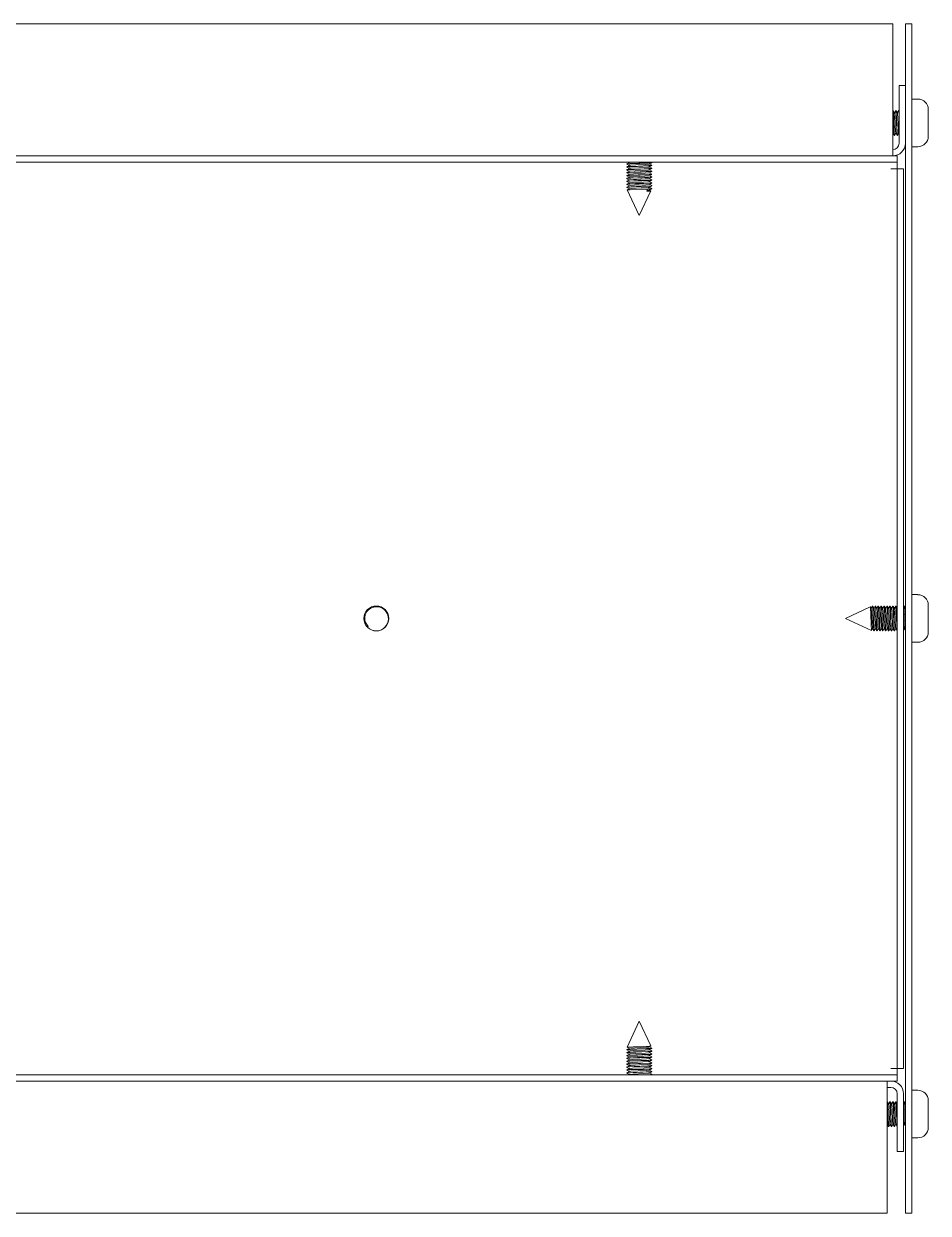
# Model space of a CAD drawing. Header units: millimetres. Extents: x 27602 to 523849, y 322139 to 568360.
# Drawn here: x 114410 to 122694, y 495424 to 506314 of the extents above; entities that cross this region are included whole.
import ezdxf

# ---------------------------------------------------------------- set-up
doc = ezdxf.new("R2010")
doc.units = ezdxf.units.MM

msp = doc.modelspace()

# ---------------------------------------------------------------- linework, layer by layer
at = {"color": 7, "lineweight": 13, "ltscale": 0.03937}
for p, q in [((94696, 506314), (122369, 506314)), ((122485, 495424), (122485, 506314)), ((122543, 495424), (122543, 506314)), ((122369, 506198), (122369, 505220)), ((94696, 505104), (122369, 505104)), ((94696, 505104), (122410, 505104)), ((94696, 505046), (122410, 505046)), ((122410, 504987), (122410, 496750)), ((122468, 504987), (122468, 496750)), ((122410, 496692), (94696, 496692)), ((122410, 496634), (94696, 496634)), ((122317, 495540), (122317, 496518)), ((94696, 495424), (122317, 495424))]:
    msp.add_line(p, q, dxfattribs=at)
at = {"color": 7, "lineweight": 13, "ltscale": 0.0024}
for p, q in [((122369, 506314), (122369, 506198)), ((122369, 505104), (122369, 505220)), ((122317, 496634), (122317, 496518)), ((122317, 495424), (122317, 495540))]:
    msp.add_line(p, q, dxfattribs=at)
at = {"color": 7, "lineweight": 13, "ltscale": 0.0012}
for p, q in [((122543, 506314), (122485, 506314)), ((122485, 505749), (122427, 505749)), ((122410, 505046), (122410, 505104)), ((122410, 504987), (122352, 504987)), ((122352, 504987), (122410, 504987)), ((122410, 504988), (122410, 505046)), ((122468, 504987), (122410, 504987)), ((122352, 496750), (122410, 496750)), ((122410, 496750), (122410, 496692)), ((122410, 496750), (122468, 496750)), ((122410, 496634), (122410, 496692)), ((122468, 495989), (122410, 495989)), ((122543, 495424), (122485, 495424))]:
    msp.add_line(p, q, dxfattribs=at)
at = {"color": 7, "lineweight": 13, "ltscale": 0.010925}
for p, q in [((122427, 505749), (122427, 505220)), ((122410, 496518), (122410, 495989)), ((122468, 496518), (122468, 495989))]:
    msp.add_line(p, q, dxfattribs=at)
at = {"color": 7, "lineweight": 13, "ltscale": 0.009}
for p, q in [((122543, 505188), (122543, 505624)), ((122543, 500651), (122543, 501087)), ((122543, 496113), (122543, 496549))]:
    msp.add_line(p, q, dxfattribs=at)
at = {"color": 7, "lineweight": 13, "ltscale": 0.001175}
for p, q in [((122543, 505624), (122600, 505624)), ((122543, 505188), (122600, 505188)), ((122543, 501087), (122600, 501087)), ((122543, 500651), (122600, 500651)), ((122543, 496549), (122600, 496549)), ((122543, 496113), (122600, 496113))]:
    msp.add_line(p, q, dxfattribs=at)
at = {"color": 7, "lineweight": 13, "ltscale": 3.96969e-05}
msp.add_line((122370, 505520), (122369, 505518), dxfattribs=at)
at = {"color": 7, "lineweight": 13, "ltscale": 7.70283e-06}
for p, q in [((122370, 505520), (122370, 505520)), ((122370, 500982), (122370, 500982))]:
    msp.add_line(p, q, dxfattribs=at)
at = {"color": 7, "lineweight": 13, "ltscale": 4.99815e-05}
for p, q in [((122373, 505520), (122370, 505520)), ((122399, 505520), (122397, 505520)), ((122386, 505292), (122384, 505292)), ((122413, 505292), (122410, 505292)), ((120162, 505018), (120162, 505015)), ((120162, 504991), (120162, 504989)), ((119934, 504951), (119934, 504949)), ((120162, 504911), (120162, 504909)), ((120162, 504885), (120162, 504882)), ((119934, 504845), (119934, 504842)), ((119934, 504818), (119934, 504816)), ((122184, 500982), (122186, 500982)), ((122213, 500982), (122210, 500982)), ((122240, 500982), (122237, 500982)), ((122266, 500982), (122264, 500982)), ((122319, 500982), (122317, 500982)), ((122346, 500982), (122344, 500982)), ((122373, 500982), (122370, 500982)), ((122399, 500982), (122397, 500982)), ((122479, 500982), (122477, 500982)), ((122200, 500755), (122197, 500755)), ((122226, 500755), (122224, 500755)), ((122253, 500755), (122250, 500755)), ((122279, 500755), (122277, 500755)), ((122306, 500755), (122304, 500755)), ((122359, 500755), (122357, 500755)), ((122386, 500755), (122384, 500755)), ((122319, 496445), (122317, 496445)), ((122346, 496445), (122344, 496445)), ((122373, 496445), (122370, 496445)), ((122399, 496445), (122397, 496445)), ((122479, 496445), (122477, 496445)), ((122359, 496217), (122357, 496217)), ((122386, 496217), (122384, 496217))]:
    msp.add_line(p, q, dxfattribs=at)
at = {"color": 7, "lineweight": 13, "ltscale": 7.68295e-06}
for p, q in [((122373, 505520), (122373, 505520)), ((122397, 505520), (122397, 505520)), ((122346, 500982), (122346, 500982)), ((122373, 500982), (122373, 500982)), ((122397, 500982), (122397, 500982)), ((122373, 496445), (122373, 496445))]:
    msp.add_line(p, q, dxfattribs=at)
at = {"color": 7, "lineweight": 13, "ltscale": 0.000501594}
for p, q in [((122385, 505499), (122373, 505520)), ((122358, 500961), (122346, 500982))]:
    msp.add_line(p, q, dxfattribs=at)
at = {"color": 7, "lineweight": 13, "ltscale": 0.000488613}
for p, q in [((122397, 505520), (122385, 505499)), ((122397, 500982), (122385, 500962)), ((122397, 496445), (122385, 496424))]:
    msp.add_line(p, q, dxfattribs=at)
at = {"color": 7, "lineweight": 13, "ltscale": 7.76286e-06}
for p, q in [((122400, 505520), (122399, 505520)), ((122426, 505520), (122426, 505520)), ((122400, 500982), (122399, 500982))]:
    msp.add_line(p, q, dxfattribs=at)
at = {"color": 7, "lineweight": 13, "ltscale": 0.000501646}
msp.add_line((122412, 505499), (122399, 505520), dxfattribs=at)
at = {"color": 7, "lineweight": 13, "ltscale": 0.000488786}
msp.add_line((122423, 505520), (122411, 505499), dxfattribs=at)
at = {"color": 7, "lineweight": 13, "ltscale": 7.53324e-06}
for p, q in [((122423, 505520), (122423, 505520)), ((122213, 500982), (122213, 500982))]:
    msp.add_line(p, q, dxfattribs=at)
at = {"color": 7, "lineweight": 13, "ltscale": 5.01017e-05}
for p, q in [((122426, 505520), (122423, 505520)), ((122293, 500982), (122290, 500982)), ((122333, 500755), (122330, 500755)), ((122333, 496217), (122330, 496217))]:
    msp.add_line(p, q, dxfattribs=at)
at = {"color": 7, "lineweight": 13, "ltscale": 3.93767e-05}
msp.add_line((122427, 505518), (122426, 505520), dxfattribs=at)
at = {"color": 7, "lineweight": 13, "ltscale": 0.0051}
for p, q in [((122694, 505283), (122694, 505530)), ((122694, 500745), (122694, 500992)), ((122694, 496208), (122694, 496455))]:
    msp.add_line(p, q, dxfattribs=at)
at = {"color": 7, "lineweight": 13, "ltscale": 0.000100132}
msp.add_line((122371, 505313), (122369, 505309), dxfattribs=at)
at = {"color": 7, "lineweight": 13, "ltscale": 0.000501612}
for p, q in [((122383, 505293), (122371, 505314)), ((119956, 504910), (119935, 504898)), ((122279, 500961), (122266, 500982)), ((122305, 500961), (122293, 500982)), ((122357, 500755), (122344, 500776)), ((120141, 496814), (120162, 496826)), ((122357, 496218), (122344, 496239))]:
    msp.add_line(p, q, dxfattribs=at)
at = {"color": 7, "lineweight": 13, "ltscale": 0.000488337}
for p, q in [((122398, 505313), (122386, 505293)), ((122398, 500776), (122386, 500755)), ((122398, 496238), (122386, 496218))]:
    msp.add_line(p, q, dxfattribs=at)
at = {"color": 7, "lineweight": 13, "ltscale": 0.000501466}
for p, q in [((122410, 505293), (122398, 505314)), ((122410, 500755), (122398, 500776)), ((122410, 496218), (122398, 496239))]:
    msp.add_line(p, q, dxfattribs=at)
at = {"color": 7, "lineweight": 13, "ltscale": 0.000488363}
for p, q in [((122425, 505313), (122413, 505293)), ((122263, 500982), (122252, 500962))]:
    msp.add_line(p, q, dxfattribs=at)
at = {"color": 7, "lineweight": 13, "ltscale": 0.000113555}
msp.add_line((122427, 505309), (122424, 505314), dxfattribs=at)
at = {"color": 7, "lineweight": 13, "ltscale": 7.09592e-06}
for p, q in [((122383, 505293), (122384, 505292)), ((122266, 500982), (122266, 500982)), ((122200, 500755), (122200, 500755)), ((122360, 500755), (122359, 500755)), ((122383, 500755), (122384, 500755)), ((122383, 496218), (122384, 496217))]:
    msp.add_line(p, q, dxfattribs=at)
at = {"color": 7, "lineweight": 13, "ltscale": 6.77379e-06}
for p, q in [((122386, 505293), (122386, 505292)), ((122320, 500982), (122319, 500982)), ((122357, 500755), (122357, 500755)), ((122386, 500755), (122386, 500755))]:
    msp.add_line(p, q, dxfattribs=at)
at = {"color": 7, "lineweight": 13, "ltscale": 6.86869e-06}
for p, q in [((122410, 505293), (122410, 505292)), ((122410, 500755), (122410, 500755)), ((122410, 496218), (122410, 496217))]:
    msp.add_line(p, q, dxfattribs=at)
at = {"color": 7, "lineweight": 13, "ltscale": 7.11166e-06}
msp.add_line((122413, 505293), (122413, 505292), dxfattribs=at)
at = {"color": 7, "lineweight": 13, "ltscale": 6.97641e-06}
for p, q in [((119935, 505031), (119934, 505031)), ((120162, 504855), (120162, 504856)), ((120162, 496935), (120162, 496935)), ((120162, 496882), (120162, 496882))]:
    msp.add_line(p, q, dxfattribs=at)
at = {"color": 7, "lineweight": 13, "ltscale": 5.00116e-05}
for p, q in [((119934, 505031), (119934, 505029)), ((119934, 505005), (119934, 505002)), ((119934, 504978), (119934, 504975)), ((120162, 505044), (120162, 505042)), ((119934, 504925), (119934, 504922)), ((119934, 504898), (119934, 504896)), ((119934, 504871), (119934, 504869)), ((120162, 504965), (120162, 504962)), ((120162, 504938), (120162, 504936)), ((120162, 504858), (120162, 504856)), ((120162, 504831), (120162, 504829)), ((120162, 504802), (120162, 504805)), ((120162, 496906), (120162, 496908)), ((120162, 496853), (120162, 496855)), ((120162, 496800), (120162, 496802)), ((120162, 496746), (120162, 496749)), ((120162, 496693), (120162, 496695))]:
    msp.add_line(p, q, dxfattribs=at)
at = {"color": 7, "lineweight": 13, "ltscale": 6.95329e-06}
for p, q in [((119935, 505028), (119934, 505029)), ((120162, 504802), (120162, 504802)), ((119935, 496709), (119934, 496709))]:
    msp.add_line(p, q, dxfattribs=at)
at = {"color": 7, "lineweight": 13, "ltscale": 6.73157e-06}
for p, q in [((119935, 505005), (119934, 505005)), ((119935, 504975), (119934, 504975)), ((119934, 504816), (119935, 504815)), ((119935, 496733), (119934, 496733))]:
    msp.add_line(p, q, dxfattribs=at)
at = {"color": 7, "lineweight": 13, "ltscale": 7.20011e-06}
for p, q in [((119935, 505002), (119934, 505002)), ((119935, 504978), (119934, 504978)), ((119935, 496759), (119934, 496760)), ((119935, 496736), (119934, 496735))]:
    msp.add_line(p, q, dxfattribs=at)
at = {"color": 7, "lineweight": 13, "ltscale": 0.000501463}
msp.add_line((119956, 505044), (119935, 505031), dxfattribs=at)
at = {"color": 7, "lineweight": 13, "ltscale": 0.000488244}
for p, q in [((119935, 505028), (119955, 505017)), ((119935, 505002), (119955, 504990)), ((119955, 496747), (119935, 496759))]:
    msp.add_line(p, q, dxfattribs=at)
at = {"color": 7, "lineweight": 13, "ltscale": 0.000501448}
for p, q in [((119956, 505017), (119935, 505005)), ((119956, 504990), (119935, 504978)), ((120141, 496894), (120162, 496906))]:
    msp.add_line(p, q, dxfattribs=at)
at = {"color": 7, "lineweight": 13, "ltscale": 0.000488721}
msp.add_line((119935, 504975), (119955, 504963), dxfattribs=at)
at = {"color": 7, "lineweight": 13, "ltscale": 0.000100251}
msp.add_line((119951, 505046), (119955, 505043), dxfattribs=at)
at = {"color": 7, "lineweight": 13, "ltscale": 0.000501553}
for p, q in [((120162, 505042), (120141, 505030)), ((120162, 505015), (120141, 505003))]:
    msp.add_line(p, q, dxfattribs=at)
at = {"color": 7, "lineweight": 13, "ltscale": 0.000488587}
msp.add_line((120141, 505030), (120162, 505018), dxfattribs=at)
at = {"color": 7, "lineweight": 13, "ltscale": 0.000488602}
msp.add_line((120141, 505003), (120162, 504991), dxfattribs=at)
at = {"color": 7, "lineweight": 13, "ltscale": 0.000501657}
for p, q in [((120162, 504989), (120141, 504976)), ((119956, 504857), (119935, 504845))]:
    msp.add_line(p, q, dxfattribs=at)
at = {"color": 7, "lineweight": 13, "ltscale": 0.000488617}
msp.add_line((120141, 504977), (120162, 504965), dxfattribs=at)
at = {"color": 7, "lineweight": 13, "ltscale": 3.94327e-05}
msp.add_line((120160, 505046), (120162, 505045), dxfattribs=at)
at = {"color": 7, "lineweight": 13, "ltscale": 7.86786e-06}
for p, q in [((120162, 505045), (120162, 505044)), ((120162, 505018), (120162, 505018)), ((120162, 496719), (120162, 496720))]:
    msp.add_line(p, q, dxfattribs=at)
at = {"color": 7, "lineweight": 13, "ltscale": 7.61803e-06}
msp.add_line((120162, 505042), (120162, 505042), dxfattribs=at)
at = {"color": 7, "lineweight": 13, "ltscale": 7.66314e-06}
for p, q in [((120162, 505015), (120162, 505015)), ((120162, 504991), (120162, 504991)), ((122346, 496445), (122346, 496445)), ((122397, 496445), (122397, 496445))]:
    msp.add_line(p, q, dxfattribs=at)
at = {"color": 7, "lineweight": 13, "ltscale": 7.74279e-06}
for p, q in [((120162, 504989), (120162, 504989)), ((120162, 496749), (120162, 496749))]:
    msp.add_line(p, q, dxfattribs=at)
at = {"color": 7, "lineweight": 13, "ltscale": 6.70814e-06}
for p, q in [((119935, 504949), (119934, 504949)), ((119935, 496789), (119934, 496789))]:
    msp.add_line(p, q, dxfattribs=at)
at = {"color": 7, "lineweight": 13, "ltscale": 7.22294e-06}
for p, q in [((119935, 504922), (119934, 504922)), ((119935, 504818), (119934, 504818)), ((119935, 496815), (119934, 496815))]:
    msp.add_line(p, q, dxfattribs=at)
at = {"color": 7, "lineweight": 13, "ltscale": 7.471e-06}
msp.add_line((119935, 504898), (119934, 504898), dxfattribs=at)
at = {"color": 7, "lineweight": 13, "ltscale": 7.24583e-06}
for p, q in [((119935, 504895), (119934, 504896)), ((122277, 500755), (122277, 500755)), ((119935, 496842), (119934, 496842))]:
    msp.add_line(p, q, dxfattribs=at)
at = {"color": 7, "lineweight": 13, "ltscale": 7.97113e-06}
msp.add_line((119935, 504869), (119934, 504869), dxfattribs=at)
at = {"color": 7, "lineweight": 13, "ltscale": 0.000501597}
for p, q in [((119956, 504964), (119935, 504952)), ((120162, 504829), (120141, 504817)), ((120162, 504802), (120141, 504790))]:
    msp.add_line(p, q, dxfattribs=at)
at = {"color": 7, "lineweight": 13, "ltscale": 0.000488736}
for p, q in [((119935, 504949), (119955, 504937)), ((119935, 504895), (119955, 504884))]:
    msp.add_line(p, q, dxfattribs=at)
at = {"color": 7, "lineweight": 13, "ltscale": 0.000501642}
msp.add_line((119956, 504937), (119935, 504925), dxfattribs=at)
at = {"color": 7, "lineweight": 13, "ltscale": 0.00048884}
msp.add_line((119935, 504922), (119955, 504910), dxfattribs=at)
at = {"color": 7, "lineweight": 13, "ltscale": 0.000501627}
msp.add_line((119956, 504884), (119935, 504872), dxfattribs=at)
at = {"color": 7, "lineweight": 13, "ltscale": 0.000488349}
msp.add_line((119935, 504869), (119955, 504857), dxfattribs=at)
at = {"color": 7, "lineweight": 13, "ltscale": 0.000501478}
for p, q in [((120162, 504962), (120141, 504950)), ((120162, 504909), (120141, 504896))]:
    msp.add_line(p, q, dxfattribs=at)
at = {"color": 7, "lineweight": 13, "ltscale": 0.000488706}
msp.add_line((120141, 504950), (120162, 504938), dxfattribs=at)
at = {"color": 7, "lineweight": 13, "ltscale": 0.000501582}
msp.add_line((120162, 504935), (120141, 504923), dxfattribs=at)
at = {"color": 7, "lineweight": 13, "ltscale": 0.000488691}
msp.add_line((120141, 504923), (120162, 504912), dxfattribs=at)
at = {"color": 7, "lineweight": 13, "ltscale": 0.000488557}
msp.add_line((120141, 504897), (120162, 504885), dxfattribs=at)
at = {"color": 7, "lineweight": 13, "ltscale": 0.000501686}
msp.add_line((120162, 504882), (120141, 504870), dxfattribs=at)
at = {"color": 7, "lineweight": 13, "ltscale": 0.00048808}
for p, q in [((120141, 504870), (120162, 504858)), ((120141, 504817), (120162, 504805))]:
    msp.add_line(p, q, dxfattribs=at)
at = {"color": 7, "lineweight": 13, "ltscale": 7.64056e-06}
for p, q in [((120162, 504965), (120162, 504965)), ((120162, 504805), (120162, 504805)), ((120162, 496773), (120162, 496773)), ((120162, 496722), (120162, 496722))]:
    msp.add_line(p, q, dxfattribs=at)
at = {"color": 7, "lineweight": 13, "ltscale": 7.3241e-06}
msp.add_line((120162, 504962), (120162, 504962), dxfattribs=at)
at = {"color": 7, "lineweight": 13, "ltscale": 6.7841e-06}
msp.add_line((120162, 504938), (120162, 504938), dxfattribs=at)
at = {"color": 7, "lineweight": 13, "ltscale": 6.68476e-06}
for p, q in [((120162, 504912), (120162, 504911)), ((120162, 496826), (120162, 496826))]:
    msp.add_line(p, q, dxfattribs=at)
at = {"color": 7, "lineweight": 13, "ltscale": 7.1225e-06}
for p, q in [((120162, 504885), (120162, 504885)), ((120162, 496852), (120162, 496853))]:
    msp.add_line(p, q, dxfattribs=at)
at = {"color": 7, "lineweight": 13, "ltscale": 7.78764e-06}
for p, q in [((119935, 504845), (119934, 504845)), ((119935, 496892), (119934, 496893))]:
    msp.add_line(p, q, dxfattribs=at)
at = {"color": 7, "lineweight": 13, "ltscale": 7.91245e-06}
msp.add_line((119935, 504842), (119934, 504842), dxfattribs=at)
at = {"color": 7, "lineweight": 13, "ltscale": 0.000488215}
msp.add_line((119935, 504842), (119955, 504830), dxfattribs=at)
at = {"color": 7, "lineweight": 13, "ltscale": 0.000501761}
msp.add_line((119956, 504831), (119935, 504818), dxfattribs=at)
at = {"color": 7, "lineweight": 13, "ltscale": 0.000488185}
msp.add_line((119935, 504815), (119955, 504804), dxfattribs=at)
at = {"color": 7, "lineweight": 13, "ltscale": 0.00043987}
msp.add_line((119956, 504804), (119937, 504793), dxfattribs=at)
at = {"color": 7, "lineweight": 13, "ltscale": 0.005394}
for p, q in [((120048, 504557), (119937, 504793)), ((121938, 500869), (122175, 500758)), ((120048, 497181), (119937, 496944))]:
    msp.add_line(p, q, dxfattribs=at)
at = {"color": 7, "lineweight": 13, "ltscale": 0.005155}
for p, q in [((120048, 504557), (120154, 504783)), ((121938, 500869), (122164, 500975)), ((120048, 497181), (120154, 496955))]:
    msp.add_line(p, q, dxfattribs=at)
at = {"color": 7, "lineweight": 13, "ltscale": 0.001204}
msp.add_line((120064, 504799), (120123, 504799), dxfattribs=at)
at = {"color": 7, "lineweight": 13, "ltscale": 0.000411493}
msp.add_line((120123, 504799), (120117, 504780), dxfattribs=at)
at = {"color": 7, "lineweight": 13, "ltscale": 0.000501671}
msp.add_line((120162, 504855), (120141, 504843), dxfattribs=at)
at = {"color": 7, "lineweight": 13, "ltscale": 0.000487991}
msp.add_line((120141, 504844), (120162, 504832), dxfattribs=at)
at = {"color": 7, "lineweight": 13, "ltscale": 0.0003081}
msp.add_line((120141, 504790), (120154, 504783), dxfattribs=at)
at = {"color": 7, "lineweight": 13, "ltscale": 7.34679e-06}
for p, q in [((120162, 504858), (120162, 504858)), ((120162, 496879), (120162, 496879))]:
    msp.add_line(p, q, dxfattribs=at)
at = {"color": 7, "lineweight": 13, "ltscale": 7.59556e-06}
msp.add_line((120162, 504832), (120162, 504831), dxfattribs=at)
at = {"color": 7, "lineweight": 13, "ltscale": 7.05358e-06}
for p, q in [((120162, 504829), (120162, 504829)), ((120162, 496909), (120162, 496908))]:
    msp.add_line(p, q, dxfattribs=at)
at = {"color": 7, "lineweight": 13, "ltscale": 0.000322216}
msp.add_line((122172, 500961), (122164, 500975), dxfattribs=at)
at = {"color": 7, "lineweight": 13, "ltscale": 0.00048915}
msp.add_line((122184, 500982), (122172, 500962), dxfattribs=at)
at = {"color": 7, "lineweight": 13, "ltscale": 6.98055e-06}
msp.add_line((122184, 500982), (122184, 500982), dxfattribs=at)
at = {"color": 7, "lineweight": 13, "ltscale": 7.6434e-06}
msp.add_line((122186, 500982), (122187, 500982), dxfattribs=at)
at = {"color": 7, "lineweight": 13, "ltscale": 0.00050144}
msp.add_line((122199, 500961), (122187, 500982), dxfattribs=at)
at = {"color": 7, "lineweight": 13, "ltscale": 0.000488561}
msp.add_line((122210, 500982), (122198, 500962), dxfattribs=at)
at = {"color": 7, "lineweight": 13, "ltscale": 6.99958e-06}
msp.add_line((122210, 500982), (122210, 500982), dxfattribs=at)
at = {"color": 7, "lineweight": 13, "ltscale": 0.0005015}
for p, q in [((122225, 500961), (122213, 500982)), ((122252, 500961), (122240, 500982))]:
    msp.add_line(p, q, dxfattribs=at)
at = {"color": 7, "lineweight": 13, "ltscale": 0.000488415}
msp.add_line((122237, 500982), (122225, 500962), dxfattribs=at)
at = {"color": 7, "lineweight": 13, "ltscale": 7.07401e-06}
msp.add_line((122237, 500982), (122237, 500982), dxfattribs=at)
at = {"color": 7, "lineweight": 13, "ltscale": 7.28482e-06}
msp.add_line((122240, 500982), (122240, 500982), dxfattribs=at)
at = {"color": 7, "lineweight": 13, "ltscale": 0.000487965}
msp.add_line((122290, 500982), (122278, 500962), dxfattribs=at)
at = {"color": 7, "lineweight": 13, "ltscale": 6.62368e-06}
msp.add_line((122293, 500982), (122293, 500982), dxfattribs=at)
at = {"color": 7, "lineweight": 13, "ltscale": 0.000487879}
msp.add_line((122317, 500982), (122305, 500962), dxfattribs=at)
at = {"color": 7, "lineweight": 13, "ltscale": 0.000501638}
for p, q in [((122332, 500961), (122320, 500982)), ((122383, 500755), (122371, 500776))]:
    msp.add_line(p, q, dxfattribs=at)
at = {"color": 7, "lineweight": 13, "ltscale": 0.000487853}
msp.add_line((122343, 500982), (122331, 500962), dxfattribs=at)
at = {"color": 7, "lineweight": 13, "ltscale": 7.26529e-06}
msp.add_line((122343, 500982), (122344, 500982), dxfattribs=at)
at = {"color": 7, "lineweight": 13, "ltscale": 0.000488647}
msp.add_line((122370, 500982), (122358, 500962), dxfattribs=at)
at = {"color": 7, "lineweight": 13, "ltscale": 0.00050162}
for p, q in [((122385, 500961), (122373, 500982)), ((122224, 500755), (122211, 500776)), ((119935, 496789), (119956, 496801))]:
    msp.add_line(p, q, dxfattribs=at)
at = {"color": 7, "lineweight": 13, "ltscale": 0.000438711}
msp.add_line((122410, 500964), (122399, 500982), dxfattribs=at)
at = {"color": 7, "lineweight": 13, "ltscale": 0.000339574}
msp.add_line((122476, 500982), (122468, 500968), dxfattribs=at)
at = {"color": 7, "lineweight": 13, "ltscale": 6.88791e-06}
for p, q in [((122476, 500982), (122477, 500982)), ((122476, 496445), (122477, 496445))]:
    msp.add_line(p, q, dxfattribs=at)
at = {"color": 7, "lineweight": 13, "ltscale": 0.000237271}
msp.add_line((122485, 500972), (122479, 500982), dxfattribs=at)
at = {"color": 7, "lineweight": 13, "ltscale": 0.000184874}
msp.add_line((117558, 500789), (117564, 500795), dxfattribs=at)
at = {"color": 7, "lineweight": 13, "ltscale": 0.000426889}
msp.add_line((122185, 500776), (122175, 500758), dxfattribs=at)
at = {"color": 7, "lineweight": 13, "ltscale": 0.000501534}
msp.add_line((122197, 500755), (122185, 500776), dxfattribs=at)
at = {"color": 7, "lineweight": 13, "ltscale": 6.75505e-06}
for p, q in [((122197, 500755), (122197, 500755)), ((122320, 496445), (122319, 496445))]:
    msp.add_line(p, q, dxfattribs=at)
at = {"color": 7, "lineweight": 13, "ltscale": 0.000488743}
for p, q in [((122212, 500776), (122200, 500755)), ((122238, 500776), (122226, 500755))]:
    msp.add_line(p, q, dxfattribs=at)
at = {"color": 7, "lineweight": 13, "ltscale": 7.82347e-06}
msp.add_line((122224, 500755), (122224, 500755), dxfattribs=at)
at = {"color": 7, "lineweight": 13, "ltscale": 7.85253e-06}
msp.add_line((122226, 500755), (122226, 500755), dxfattribs=at)
at = {"color": 7, "lineweight": 13, "ltscale": 0.000501672}
msp.add_line((122250, 500755), (122238, 500776), dxfattribs=at)
at = {"color": 7, "lineweight": 13, "ltscale": 7.93255e-06}
msp.add_line((122250, 500755), (122250, 500755), dxfattribs=at)
at = {"color": 7, "lineweight": 13, "ltscale": 0.000488181}
msp.add_line((122265, 500776), (122253, 500755), dxfattribs=at)
at = {"color": 7, "lineweight": 13, "ltscale": 0.000501586}
for p, q in [((122277, 500755), (122265, 500776)), ((122303, 500755), (122291, 500776)), ((122330, 500755), (122318, 500776))]:
    msp.add_line(p, q, dxfattribs=at)
at = {"color": 7, "lineweight": 13, "ltscale": 7.43469e-06}
msp.add_line((122280, 500755), (122279, 500755), dxfattribs=at)
at = {"color": 7, "lineweight": 13, "ltscale": 0.000488129}
msp.add_line((122292, 500776), (122280, 500755), dxfattribs=at)
at = {"color": 7, "lineweight": 13, "ltscale": 7.20712e-06}
msp.add_line((122303, 500755), (122304, 500755), dxfattribs=at)
at = {"color": 7, "lineweight": 13, "ltscale": 0.000488077}
msp.add_line((122318, 500776), (122306, 500755), dxfattribs=at)
at = {"color": 7, "lineweight": 13, "ltscale": 6.64252e-06}
msp.add_line((122330, 500755), (122330, 500755), dxfattribs=at)
at = {"color": 7, "lineweight": 13, "ltscale": 0.000488025}
msp.add_line((122345, 500776), (122333, 500755), dxfattribs=at)
at = {"color": 7, "lineweight": 13, "ltscale": 0.000488311}
msp.add_line((122371, 500776), (122360, 500755), dxfattribs=at)
at = {"color": 7, "lineweight": 13, "ltscale": 0.00039866}
msp.add_line((122478, 500776), (122468, 500759), dxfattribs=at)
at = {"color": 7, "lineweight": 13, "ltscale": 0.000313603}
msp.add_line((122485, 500763), (122478, 500776), dxfattribs=at)
at = {"color": 7, "lineweight": 13, "ltscale": 6.71985e-06}
msp.add_line((119934, 496922), (119935, 496922), dxfattribs=at)
at = {"color": 7, "lineweight": 13, "ltscale": 4.99966e-05}
for p, q in [((119934, 496919), (119934, 496922)), ((120162, 496935), (120162, 496933)), ((119934, 496893), (119934, 496895)), ((119934, 496866), (119934, 496868)), ((119934, 496839), (119934, 496842)), ((119934, 496813), (119934, 496815)), ((120162, 496879), (120162, 496882)), ((120162, 496826), (120162, 496829)), ((119934, 496786), (119934, 496789)), ((119934, 496760), (119934, 496762)), ((119934, 496733), (119934, 496735)), ((119934, 496706), (119934, 496709)), ((120162, 496773), (120162, 496775)), ((120162, 496720), (120162, 496722))]:
    msp.add_line(p, q, dxfattribs=at)
at = {"color": 7, "lineweight": 13, "ltscale": 7.21152e-06}
msp.add_line((119935, 496919), (119934, 496919), dxfattribs=at)
at = {"color": 7, "lineweight": 13, "ltscale": 0.000501516}
for p, q in [((119935, 496922), (119956, 496934)), ((119935, 496762), (119956, 496774))]:
    msp.add_line(p, q, dxfattribs=at)
at = {"color": 7, "lineweight": 13, "ltscale": 0.000488863}
msp.add_line((119955, 496907), (119935, 496919), dxfattribs=at)
at = {"color": 7, "lineweight": 13, "ltscale": 0.000426957}
msp.add_line((119955, 496934), (119937, 496944), dxfattribs=at)
at = {"color": 7, "lineweight": 13, "ltscale": 0.000322227}
msp.add_line((120141, 496947), (120154, 496955), dxfattribs=at)
at = {"color": 7, "lineweight": 13, "ltscale": 0.000489109}
msp.add_line((120162, 496935), (120141, 496947), dxfattribs=at)
at = {"color": 7, "lineweight": 13, "ltscale": 0.000501559}
msp.add_line((120141, 496920), (120162, 496932), dxfattribs=at)
at = {"color": 7, "lineweight": 13, "ltscale": 0.000488527}
msp.add_line((120162, 496909), (120141, 496920), dxfattribs=at)
at = {"color": 7, "lineweight": 13, "ltscale": 7.62929e-06}
msp.add_line((120162, 496933), (120162, 496932), dxfattribs=at)
at = {"color": 7, "lineweight": 13, "ltscale": 7.90128e-06}
msp.add_line((119935, 496895), (119934, 496895), dxfattribs=at)
at = {"color": 7, "lineweight": 13, "ltscale": 7.99323e-06}
msp.add_line((119935, 496869), (119934, 496868), dxfattribs=at)
at = {"color": 7, "lineweight": 13, "ltscale": 7.4823e-06}
msp.add_line((119935, 496839), (119934, 496839), dxfattribs=at)
at = {"color": 7, "lineweight": 13, "ltscale": 0.000501523}
msp.add_line((119935, 496895), (119956, 496908), dxfattribs=at)
at = {"color": 7, "lineweight": 13, "ltscale": 0.000488855}
msp.add_line((119955, 496881), (119935, 496892), dxfattribs=at)
at = {"color": 7, "lineweight": 13, "ltscale": 0.000501546}
msp.add_line((119935, 496869), (119956, 496881), dxfattribs=at)
at = {"color": 7, "lineweight": 13, "ltscale": 0.000488274}
msp.add_line((119955, 496854), (119935, 496866), dxfattribs=at)
at = {"color": 7, "lineweight": 13, "ltscale": 0.000501531}
msp.add_line((119935, 496842), (119956, 496854), dxfattribs=at)
at = {"color": 7, "lineweight": 13, "ltscale": 0.000488147}
msp.add_line((119955, 496827), (119935, 496839), dxfattribs=at)
at = {"color": 7, "lineweight": 13, "ltscale": 0.000501724}
for p, q in [((119935, 496815), (119956, 496828)), ((120141, 496787), (120162, 496799))]:
    msp.add_line(p, q, dxfattribs=at)
at = {"color": 7, "lineweight": 13, "ltscale": 0.000488021}
msp.add_line((119955, 496801), (119935, 496813), dxfattribs=at)
at = {"color": 7, "lineweight": 13, "ltscale": 0.000488505}
msp.add_line((120162, 496882), (120141, 496894), dxfattribs=at)
at = {"color": 7, "lineweight": 13, "ltscale": 0.000501544}
msp.add_line((120141, 496867), (120162, 496879), dxfattribs=at)
at = {"color": 7, "lineweight": 13, "ltscale": 0.000488393}
msp.add_line((120162, 496855), (120141, 496867), dxfattribs=at)
at = {"color": 7, "lineweight": 13, "ltscale": 0.000501493}
msp.add_line((120141, 496840), (120162, 496853), dxfattribs=at)
at = {"color": 7, "lineweight": 13, "ltscale": 0.000487872}
for p, q in [((120162, 496829), (120141, 496841)), ((120162, 496776), (120141, 496787))]:
    msp.add_line(p, q, dxfattribs=at)
at = {"color": 7, "lineweight": 13, "ltscale": 0.000487976}
msp.add_line((120162, 496802), (120141, 496814), dxfattribs=at)
at = {"color": 7, "lineweight": 13, "ltscale": 7.60679e-06}
for p, q in [((120162, 496906), (120162, 496906)), ((120162, 496696), (120162, 496695))]:
    msp.add_line(p, q, dxfattribs=at)
at = {"color": 7, "lineweight": 13, "ltscale": 6.7433e-06}
msp.add_line((119935, 496762), (119934, 496762), dxfattribs=at)
at = {"color": 7, "lineweight": 13, "ltscale": 6.98799e-06}
msp.add_line((119935, 496706), (119934, 496706), dxfattribs=at)
at = {"color": 7, "lineweight": 13, "ltscale": 0.000488006}
msp.add_line((119955, 496774), (119935, 496786), dxfattribs=at)
at = {"color": 7, "lineweight": 13, "ltscale": 0.000501455}
msp.add_line((119935, 496736), (119956, 496748), dxfattribs=at)
at = {"color": 7, "lineweight": 13, "ltscale": 0.000488266}
for p, q in [((119955, 496721), (119935, 496733)), ((119955, 496694), (119935, 496706))]:
    msp.add_line(p, q, dxfattribs=at)
at = {"color": 7, "lineweight": 13, "ltscale": 0.000501552}
msp.add_line((119935, 496709), (119956, 496721), dxfattribs=at)
at = {"color": 7, "lineweight": 13, "ltscale": 0.000113701}
msp.add_line((119951, 496692), (119956, 496695), dxfattribs=at)
at = {"color": 7, "lineweight": 13, "ltscale": 0.000501538}
for p, q in [((120141, 496760), (120162, 496773)), ((120141, 496734), (120162, 496746))]:
    msp.add_line(p, q, dxfattribs=at)
at = {"color": 7, "lineweight": 13, "ltscale": 0.00048861}
for p, q in [((120162, 496749), (120141, 496761)), ((120162, 496722), (120141, 496734))]:
    msp.add_line(p, q, dxfattribs=at)
at = {"color": 7, "lineweight": 13, "ltscale": 0.00050165}
msp.add_line((120141, 496707), (120162, 496719), dxfattribs=at)
at = {"color": 7, "lineweight": 13, "ltscale": 0.000488632}
msp.add_line((120162, 496696), (120141, 496708), dxfattribs=at)
at = {"color": 7, "lineweight": 13, "ltscale": 6.79568e-06}
msp.add_line((120162, 496799), (120162, 496800), dxfattribs=at)
at = {"color": 7, "lineweight": 13, "ltscale": 7.33544e-06}
msp.add_line((120162, 496776), (120162, 496775), dxfattribs=at)
at = {"color": 7, "lineweight": 13, "ltscale": 7.65184e-06}
msp.add_line((120162, 496746), (120162, 496746), dxfattribs=at)
at = {"color": 7, "lineweight": 13, "ltscale": 7.85674e-06}
msp.add_line((120162, 496693), (120162, 496693), dxfattribs=at)
at = {"color": 7, "lineweight": 13, "ltscale": 3.95443e-05}
msp.add_line((120160, 496692), (120162, 496693), dxfattribs=at)
at = {"color": 7, "lineweight": 13, "ltscale": 0.000724973}
msp.add_line((122352, 496576), (122317, 496576), dxfattribs=at)
at = {"color": 7, "lineweight": 13, "ltscale": 0.000501625}
for p, q in [((122332, 496424), (122320, 496445)), ((122383, 496218), (122371, 496239))]:
    msp.add_line(p, q, dxfattribs=at)
at = {"color": 7, "lineweight": 13, "ltscale": 0.000487866}
msp.add_line((122343, 496445), (122331, 496424), dxfattribs=at)
at = {"color": 7, "lineweight": 13, "ltscale": 7.25555e-06}
msp.add_line((122343, 496445), (122344, 496445), dxfattribs=at)
at = {"color": 7, "lineweight": 13, "ltscale": 0.000501607}
for p, q in [((122358, 496424), (122346, 496445)), ((122385, 496424), (122373, 496445))]:
    msp.add_line(p, q, dxfattribs=at)
at = {"color": 7, "lineweight": 13, "ltscale": 0.00048866}
msp.add_line((122370, 496445), (122358, 496424), dxfattribs=at)
at = {"color": 7, "lineweight": 13, "ltscale": 7.69289e-06}
msp.add_line((122370, 496445), (122370, 496445), dxfattribs=at)
at = {"color": 7, "lineweight": 13, "ltscale": 7.75282e-06}
msp.add_line((122400, 496445), (122399, 496445), dxfattribs=at)
at = {"color": 7, "lineweight": 13, "ltscale": 0.000438599}
msp.add_line((122410, 496426), (122399, 496445), dxfattribs=at)
at = {"color": 7, "lineweight": 13, "ltscale": 0.000339626}
msp.add_line((122476, 496445), (122468, 496431), dxfattribs=at)
at = {"color": 7, "lineweight": 13, "ltscale": 0.000237159}
msp.add_line((122485, 496435), (122479, 496445), dxfattribs=at)
at = {"color": 7, "lineweight": 13, "ltscale": 5.04121e-05}
msp.add_line((122318, 496238), (122317, 496236), dxfattribs=at)
at = {"color": 7, "lineweight": 13, "ltscale": 0.000501573}
msp.add_line((122330, 496218), (122318, 496239), dxfattribs=at)
at = {"color": 7, "lineweight": 13, "ltscale": 6.65197e-06}
msp.add_line((122330, 496218), (122330, 496217), dxfattribs=at)
at = {"color": 7, "lineweight": 13, "ltscale": 0.000488051}
msp.add_line((122345, 496238), (122333, 496218), dxfattribs=at)
at = {"color": 7, "lineweight": 13, "ltscale": 6.78319e-06}
msp.add_line((122357, 496218), (122357, 496217), dxfattribs=at)
at = {"color": 7, "lineweight": 13, "ltscale": 7.0862e-06}
msp.add_line((122360, 496218), (122359, 496217), dxfattribs=at)
at = {"color": 7, "lineweight": 13, "ltscale": 0.000488285}
msp.add_line((122371, 496238), (122360, 496218), dxfattribs=at)
at = {"color": 7, "lineweight": 13, "ltscale": 6.76441e-06}
msp.add_line((122386, 496218), (122386, 496217), dxfattribs=at)
at = {"color": 7, "lineweight": 13, "ltscale": 0.000398686}
msp.add_line((122478, 496238), (122468, 496222), dxfattribs=at)
at = {"color": 7, "lineweight": 13, "ltscale": 0.000313564}
msp.add_line((122485, 496226), (122478, 496239), dxfattribs=at)
at = {"color": 7, "lineweight": 13, "ltscale": 0.03937}
for points in [[(122370, 505520), (122370, 505520), (122370, 505520), (122370, 505520), (122371, 505519), (122371, 505518), (122373, 505499), (122378, 505382), (122381, 505314), (122382, 505297), (122383, 505294), (122383, 505293)], [(122386, 505292), (122386, 505293), (122386, 505293), (122386, 505293), (122385, 505293), (122385, 505295), (122383, 505318), (122378, 505444), (122375, 505505), (122373, 505518), (122373, 505520)], [(122397, 505520), (122397, 505520), (122397, 505520), (122397, 505520), (122397, 505519), (122398, 505513), (122401, 505469), (122406, 505349), (122408, 505302), (122410, 505294), (122410, 505293)], [(122413, 505292), (122412, 505293), (122412, 505293), (122412, 505293), (122412, 505293), (122412, 505295), (122409, 505322), (122405, 505439), (122401, 505506), (122400, 505519), (122400, 505520)], [(122423, 505520), (122424, 505520), (122424, 505520), (122424, 505520), (122424, 505520), (122424, 505519), (122425, 505508), (122427, 505481)], [(122398, 505314), (122397, 505314), (122397, 505316), (122396, 505327), (122392, 505395), (122388, 505474), (122386, 505497), (122385, 505499)], [(122424, 505314), (122424, 505315), (122423, 505317), (122421, 505347), (122416, 505449), (122413, 505489), (122412, 505497), (122412, 505499)], [(122371, 505314), (122371, 505315), (122369, 505328)], [(119934, 505029), (119934, 505029), (119935, 505029), (119935, 505029), (119935, 505029), (119937, 505030), (119962, 505032), (120052, 505036), (120133, 505039), (120160, 505041), (120162, 505042)], [(119934, 505002), (119934, 505002), (119935, 505002), (119935, 505002), (119935, 505003), (119936, 505003), (119961, 505005), (120033, 505008), (120128, 505012), (120155, 505014), (120161, 505015), (120162, 505015)], [(119934, 504975), (119934, 504976), (119935, 504976), (119935, 504976), (119936, 504976), (119943, 504977), (120001, 504980)], [(120162, 505044), (120162, 505044), (120162, 505044), (120162, 505044), (120161, 505044), (120160, 505044), (120128, 505041), (120044, 505038), (119960, 505034), (119936, 505032), (119935, 505032), (119935, 505031)], [(120162, 505018), (120162, 505018), (120162, 505018), (120162, 505018), (120161, 505017), (120160, 505017), (120134, 505015), (120039, 505011), (119959, 505007), (119940, 505006), (119936, 505005), (119935, 505005)], [(120162, 504991), (120162, 504991), (120162, 504991), (120162, 504991), (120161, 504991), (120160, 504990), (120135, 504988), (120046, 504984), (119955, 504980), (119938, 504979), (119935, 504978), (119935, 504978)], [(119970, 505046), (119958, 505044), (119956, 505044), (119956, 505044)], [(120141, 505030), (120140, 505029), (120137, 505029), (120109, 505026), (120016, 505022), (119970, 505019), (119958, 505018), (119956, 505017), (119956, 505017)], [(120141, 505003), (120140, 505003), (120138, 505002), (120126, 505001), (120044, 504996), (119972, 504993), (119959, 504991), (119956, 504991), (119956, 504990)], [(120001, 504980), (120118, 504985), (120149, 504987), (120161, 504988), (120162, 504989)], [(120141, 504976), (120139, 504976), (120131, 504975), (120081, 504972), (120010, 504968)], [(119934, 504949), (119934, 504949), (119935, 504949), (119935, 504949), (119935, 504949), (119937, 504950), (119958, 504952), (120064, 504956), (120145, 504960), (120158, 504961), (120161, 504962), (120162, 504962)], [(119934, 504922), (119934, 504922), (119935, 504922), (119935, 504923), (119935, 504923), (119937, 504923), (119959, 504925), (120056, 504929), (120133, 504932), (120160, 504935), (120162, 504935)], [(119934, 504896), (119934, 504896), (119935, 504896), (119935, 504896), (119935, 504896), (119937, 504896), (119965, 504899), (120074, 504903), (120133, 504906), (120160, 504908), (120162, 504909)], [(119934, 504869), (119934, 504869), (119935, 504869), (119935, 504869), (119935, 504869), (119937, 504870), (119959, 504872), (120074, 504877), (120141, 504880), (120160, 504882), (120162, 504882)], [(120001, 504956), (119943, 504953), (119936, 504952), (119935, 504952)], [(120162, 504938), (120162, 504938), (120162, 504938), (120162, 504938), (120161, 504937), (120160, 504937), (120138, 504935), (120039, 504931), (119962, 504928), (119936, 504925), (119935, 504925)], [(120162, 504911), (120162, 504911), (120162, 504911), (120162, 504911), (120161, 504911), (120152, 504910), (120096, 504907), (119970, 504901), (119940, 504899), (119936, 504899), (119935, 504898)], [(120162, 504885), (120162, 504885), (120162, 504885), (120162, 504884), (120161, 504884), (120160, 504884), (120139, 504882), (120037, 504878), (119955, 504874), (119939, 504873), (119936, 504872), (119935, 504872)], [(120010, 504968), (119964, 504965), (119957, 504964), (119956, 504964)], [(120141, 504950), (120139, 504949), (120134, 504948), (120101, 504946), (119996, 504941), (119962, 504938), (119957, 504937), (119956, 504937)], [(120141, 504923), (120139, 504923), (120134, 504922), (120099, 504919), (119995, 504914), (119962, 504912), (119957, 504911), (119956, 504910)], [(120141, 504896), (120140, 504896), (120135, 504895), (120101, 504893), (120021, 504889), (119994, 504888), (119959, 504885), (119956, 504884), (119956, 504884)], [(120141, 504870), (120140, 504870), (120138, 504869), (120127, 504868), (120086, 504865), (119983, 504860), (119961, 504858), (119957, 504858), (119956, 504857)], [(120162, 504965), (120162, 504965), (120162, 504964), (120162, 504964), (120161, 504964), (120153, 504963), (120110, 504960), (120001, 504956)], [(119934, 504842), (119934, 504842), (119935, 504843), (119935, 504843), (119935, 504843), (119937, 504843), (119962, 504845), (120048, 504849), (120135, 504853), (120156, 504854), (120161, 504855), (120162, 504855)], [(119934, 504816), (119934, 504816), (119935, 504816), (119935, 504816), (119935, 504816), (119936, 504817), (119961, 504819), (120064, 504823), (120127, 504826), (120156, 504828), (120160, 504828), (120161, 504829), (120162, 504829)], [(120162, 504858), (120162, 504858), (120162, 504858), (120162, 504858), (120161, 504858), (120160, 504857), (120128, 504855), (120014, 504850), (119955, 504847), (119937, 504846), (119935, 504845), (119935, 504845)], [(120162, 504831), (120162, 504831), (120162, 504831), (120162, 504831), (120161, 504831), (120160, 504831), (120134, 504828), (120074, 504826), (119970, 504822), (119938, 504819), (119935, 504819), (119935, 504818)], [(120064, 504799), (119964, 504795), (119939, 504794), (119938, 504793), (119937, 504793)], [(120141, 504843), (120140, 504843), (120138, 504842), (120108, 504840), (120003, 504835), (119966, 504832), (119957, 504831), (119956, 504831)], [(120141, 504817), (120140, 504816), (120138, 504816), (120128, 504815), (120065, 504811), (119972, 504806), (119957, 504804), (119956, 504804)], [(120064, 504799), (120129, 504802), (120153, 504803), (120160, 504804), (120161, 504804), (120162, 504805), (120162, 504805), (120162, 504805)], [(120154, 504783), (120154, 504783), (120154, 504782), (120153, 504782), (120142, 504781), (120117, 504780)], [(120141, 504790), (120139, 504789), (120119, 504787)], [(120162, 504802), (120161, 504802), (120160, 504802), (120150, 504801), (120123, 504799)], [(117750, 500860), (117749, 500883), (117745, 500900), (117740, 500914), (117730, 500931), (117714, 500949), (117700, 500960), (117679, 500970), (117663, 500975), (117638, 500977), (117616, 500974), (117608, 500972), (117585, 500961), (117570, 500951), (117553, 500933), (117549, 500926), (117538, 500902), (117533, 500877)], [(122174, 500758), (122174, 500758), (122174, 500758), (122174, 500761), (122171, 500812), (122168, 500910), (122166, 500960), (122165, 500973), (122164, 500974), (122164, 500975)], [(122185, 500776), (122184, 500778), (122183, 500783), (122181, 500825), (122178, 500879), (122175, 500932), (122173, 500954), (122172, 500960), (122172, 500961)], [(122197, 500755), (122197, 500756), (122196, 500758), (122195, 500769), (122194, 500791), (122191, 500849), (122188, 500936), (122186, 500970), (122185, 500980), (122184, 500982), (122184, 500982), (122184, 500982), (122184, 500982), (122184, 500982)], [(122187, 500982), (122187, 500982), (122187, 500979), (122189, 500965), (122191, 500930), (122194, 500846), (122196, 500786), (122198, 500764), (122199, 500756), (122199, 500755), (122199, 500755), (122200, 500755)], [(122211, 500776), (122211, 500778), (122210, 500783), (122207, 500820), (122202, 500921), (122200, 500955), (122199, 500960), (122199, 500961)], [(122210, 500982), (122211, 500982), (122211, 500982), (122211, 500982), (122211, 500982), (122212, 500976), (122214, 500946), (122219, 500817), (122221, 500775), (122223, 500756), (122224, 500755)], [(122226, 500755), (122226, 500755), (122226, 500755), (122226, 500755), (122226, 500756), (122225, 500757), (122223, 500785), (122219, 500893), (122215, 500965), (122214, 500981), (122213, 500982)], [(122238, 500776), (122238, 500777), (122237, 500782), (122233, 500830), (122229, 500925), (122226, 500956), (122226, 500960), (122225, 500961)], [(122237, 500982), (122237, 500982), (122237, 500982), (122237, 500982), (122238, 500982), (122238, 500981), (122239, 500968), (122243, 500891), (122248, 500780), (122250, 500757), (122250, 500755)], [(122247, 500853), (122243, 500953), (122240, 500980), (122240, 500982), (122240, 500982)], [(122259, 500856), (122256, 500909), (122254, 500946), (122253, 500959), (122252, 500961), (122252, 500961)], [(122264, 500982), (122264, 500982), (122264, 500982), (122264, 500982), (122264, 500981), (122265, 500974), (122269, 500910), (122271, 500853)], [(122279, 500755), (122279, 500755), (122279, 500755), (122279, 500755), (122279, 500756), (122279, 500757), (122276, 500782), (122273, 500875), (122269, 500965), (122267, 500981), (122267, 500982), (122266, 500982)], [(122291, 500776), (122291, 500777), (122290, 500779), (122288, 500808), (122284, 500888), (122282, 500933), (122279, 500959), (122279, 500961)], [(122290, 500982), (122290, 500982), (122290, 500982), (122291, 500982), (122291, 500982), (122291, 500980), (122293, 500956), (122296, 500882), (122301, 500780), (122302, 500760), (122303, 500756), (122303, 500755)], [(122306, 500755), (122306, 500755), (122306, 500755), (122306, 500755), (122306, 500756), (122305, 500757), (122303, 500781), (122300, 500854), (122296, 500956), (122294, 500981), (122293, 500982), (122293, 500982)], [(122318, 500776), (122318, 500777), (122317, 500779), (122315, 500805), (122310, 500900), (122307, 500952), (122306, 500960), (122305, 500961)], [(122317, 500982), (122317, 500982), (122317, 500982), (122317, 500982), (122317, 500982), (122318, 500981), (122320, 500955), (122324, 500857), (122328, 500775), (122329, 500759), (122330, 500756), (122330, 500755)], [(122333, 500755), (122333, 500755), (122333, 500755), (122332, 500755), (122332, 500756), (122332, 500757), (122330, 500783), (122326, 500878), (122322, 500955), (122321, 500975), (122320, 500981), (122320, 500982)], [(122344, 500776), (122344, 500777), (122344, 500779), (122342, 500790), (122338, 500871), (122334, 500943), (122332, 500960), (122332, 500961)], [(122344, 500982), (122344, 500982), (122344, 500982), (122344, 500982), (122344, 500982), (122344, 500981), (122347, 500947), (122352, 500822), (122355, 500764), (122356, 500757), (122356, 500756), (122357, 500755)], [(122359, 500755), (122359, 500755), (122359, 500755), (122359, 500755), (122359, 500756), (122358, 500757), (122356, 500781), (122352, 500875), (122348, 500967), (122347, 500979), (122346, 500982), (122346, 500982)], [(122371, 500776), (122371, 500777), (122370, 500780), (122368, 500806), (122363, 500914), (122361, 500934), (122359, 500958), (122359, 500960), (122358, 500961)], [(122370, 500982), (122370, 500982), (122370, 500982), (122370, 500982), (122371, 500982), (122371, 500980), (122373, 500961), (122378, 500844), (122381, 500777), (122382, 500760), (122383, 500756), (122383, 500755)], [(122386, 500755), (122386, 500755), (122386, 500755), (122386, 500755), (122385, 500756), (122385, 500757), (122383, 500780), (122378, 500907), (122375, 500967), (122373, 500981), (122373, 500982)], [(122398, 500776), (122397, 500777), (122397, 500779), (122396, 500790), (122392, 500857), (122388, 500936), (122386, 500960), (122385, 500961)], [(122397, 500982), (122397, 500982), (122397, 500982), (122397, 500982), (122397, 500982), (122398, 500976), (122401, 500931), (122406, 500811), (122408, 500764), (122410, 500756), (122410, 500755)], [(122410, 500773), (122407, 500836), (122403, 500946), (122401, 500977), (122400, 500981), (122400, 500982)], [(122477, 500982), (122477, 500982), (122477, 500982), (122477, 500982), (122477, 500982), (122478, 500975), (122481, 500934), (122485, 500821)], [(122485, 500885), (122482, 500951), (122480, 500981), (122480, 500982), (122479, 500982)], [(117614, 500758), (117633, 500755), (117651, 500756), (117669, 500760), (117686, 500766), (117704, 500777), (117720, 500791), (117732, 500807), (117741, 500824), (117747, 500843), (117750, 500860)], [(122253, 500755), (122253, 500755), (122253, 500755), (122253, 500755), (122252, 500756), (122251, 500762), (122248, 500813), (122247, 500853)], [(122265, 500776), (122264, 500777), (122264, 500779), (122262, 500793), (122259, 500856)], [(122271, 500853), (122275, 500766), (122276, 500756), (122277, 500755)], [(122478, 500776), (122477, 500777), (122477, 500780), (122474, 500813), (122470, 500889), (122468, 500929)], [(120162, 496932), (120161, 496932), (120159, 496932), (120144, 496930), (120109, 496928), (120025, 496925), (119965, 496922), (119943, 496921), (119936, 496920), (119935, 496920), (119935, 496919), (119934, 496919)], [(119935, 496922), (119935, 496922), (119937, 496923), (119948, 496924), (119971, 496925), (120028, 496928), (120115, 496931), (120149, 496933), (120160, 496934), (120161, 496935), (120162, 496935), (120162, 496935), (120162, 496935), (120162, 496935)], [(119937, 496944), (119937, 496944), (119938, 496945), (119941, 496945), (119991, 496948), (120089, 496951), (120140, 496953), (120152, 496954), (120154, 496954), (120154, 496955)], [(119956, 496934), (119957, 496935), (119962, 496935), (120004, 496938), (120059, 496941), (120112, 496944), (120134, 496945), (120140, 496946), (120141, 496947)], [(119956, 496908), (119957, 496908), (119963, 496909), (119999, 496912), (120101, 496916), (120135, 496919), (120139, 496920), (120141, 496920)], [(119934, 496893), (119934, 496893), (119935, 496893), (119935, 496893), (119935, 496893), (119937, 496893), (119965, 496896), (120072, 496900), (120145, 496904), (120160, 496905), (120162, 496906)], [(119934, 496866), (119934, 496866), (119935, 496866), (119935, 496866), (119935, 496867), (119942, 496868), (119992, 496871), (120032, 496872)], [(119934, 496839), (119934, 496840), (119935, 496840), (119935, 496840), (119935, 496840), (119937, 496840), (119962, 496842), (120054, 496846), (120145, 496850), (120160, 496852), (120161, 496852), (120162, 496852)], [(119934, 496813), (119934, 496813), (119935, 496813), (119935, 496813), (119935, 496813), (119936, 496814), (119960, 496816), (120033, 496819), (120136, 496823), (120160, 496825), (120161, 496826), (120162, 496826)], [(120162, 496908), (120162, 496908), (120162, 496908), (120162, 496908), (120161, 496908), (120156, 496907), (120126, 496905), (119996, 496900), (119954, 496898), (119936, 496896), (119935, 496895)], [(120162, 496882), (120162, 496882), (120162, 496882), (120162, 496882), (120161, 496881), (120160, 496881), (120147, 496880), (120070, 496876), (119959, 496871), (119936, 496869), (119935, 496869)], [(120032, 496848), (119946, 496844), (119936, 496842), (119935, 496842)], [(120162, 496829), (120162, 496828), (120162, 496828), (120162, 496828), (120161, 496828), (120160, 496828), (120136, 496826), (120061, 496822), (119959, 496818), (119939, 496816), (119936, 496816), (119935, 496815)], [(120162, 496802), (120162, 496802), (120162, 496802), (120162, 496802), (120161, 496801), (120160, 496801), (120135, 496799), (120036, 496795), (119955, 496791), (119938, 496790), (119935, 496789), (119935, 496789)], [(119956, 496881), (119957, 496881), (119962, 496882), (120010, 496885), (120104, 496890), (120135, 496892), (120140, 496893), (120141, 496894)], [(119956, 496854), (119956, 496855), (119959, 496855), (119972, 496857), (120035, 496860)], [(119956, 496828), (119956, 496828), (119958, 496828), (119988, 496831), (120067, 496835), (120113, 496837), (120139, 496840), (120141, 496840)], [(119956, 496801), (119956, 496801), (119959, 496802), (119984, 496804), (120080, 496809), (120132, 496812), (120139, 496813), (120141, 496814)], [(120032, 496872), (120133, 496876), (120160, 496878), (120161, 496879), (120162, 496879)], [(120162, 496855), (120162, 496855), (120162, 496855), (120162, 496855), (120161, 496855), (120153, 496853), (120089, 496850), (120032, 496848)], [(120035, 496860), (120088, 496863), (120125, 496865), (120138, 496866), (120140, 496867), (120141, 496867)], [(119934, 496786), (119934, 496786), (119935, 496786), (119935, 496786), (119935, 496787), (119937, 496787), (119962, 496789), (120058, 496793), (120134, 496796), (120154, 496798), (120160, 496799), (120162, 496799)], [(119934, 496760), (119934, 496760), (119935, 496760), (119935, 496760), (119935, 496760), (119937, 496760), (119961, 496763), (120054, 496766), (120146, 496771), (120158, 496772), (120161, 496772), (120162, 496773)], [(119934, 496733), (119934, 496733), (119935, 496733), (119935, 496733), (119935, 496733), (119937, 496734), (119960, 496736), (120086, 496741), (120147, 496744), (120160, 496746), (120162, 496746)], [(119934, 496706), (119934, 496706), (119935, 496706), (119935, 496707), (119935, 496707), (119937, 496707), (119964, 496709), (120081, 496714), (120148, 496718), (120161, 496719), (120162, 496719)], [(120162, 496775), (120162, 496775), (120162, 496775), (120162, 496775), (120161, 496775), (120160, 496775), (120127, 496772), (120002, 496767), (119943, 496764), (119936, 496763), (119935, 496762), (119935, 496762)], [(120162, 496749), (120162, 496749), (120162, 496749), (120162, 496748), (120161, 496748), (120160, 496748), (120141, 496746), (120024, 496741), (119956, 496738), (119939, 496737), (119936, 496736), (119935, 496736)], [(120162, 496722), (120162, 496722), (120162, 496722), (120162, 496722), (120161, 496722), (120155, 496721), (120111, 496718), (119991, 496713), (119944, 496710), (119936, 496709), (119935, 496709)], [(119956, 496774), (119956, 496775), (119958, 496775), (119970, 496776), (120050, 496781), (120122, 496785), (120140, 496787), (120141, 496787)], [(119956, 496748), (119956, 496748), (119959, 496749), (119986, 496751), (120094, 496756), (120114, 496757), (120137, 496760), (120140, 496760), (120141, 496760)], [(119956, 496721), (119956, 496721), (119958, 496722), (119969, 496723), (120037, 496727), (120116, 496731), (120139, 496733), (120141, 496734)], [(119956, 496695), (119956, 496695), (119959, 496695), (119989, 496698), (120091, 496703), (120131, 496706), (120139, 496707), (120141, 496707)], [(120162, 496695), (120162, 496695), (120162, 496695), (120162, 496695), (120162, 496695), (120161, 496695), (120150, 496693), (120123, 496692)], [(122317, 496445), (122317, 496445), (122317, 496445), (122317, 496445), (122317, 496444), (122318, 496443), (122320, 496418), (122324, 496319), (122328, 496238), (122329, 496221), (122330, 496218), (122330, 496218)], [(122333, 496217), (122333, 496218), (122333, 496218), (122332, 496218), (122332, 496218), (122332, 496220), (122330, 496245), (122326, 496341), (122322, 496417), (122321, 496437), (122320, 496444), (122320, 496445)], [(122344, 496239), (122344, 496239), (122344, 496241), (122342, 496253), (122338, 496333), (122334, 496405), (122332, 496423), (122332, 496424)], [(122344, 496445), (122344, 496445), (122344, 496445), (122344, 496445), (122344, 496444), (122344, 496443), (122347, 496410), (122352, 496285), (122355, 496226), (122356, 496219), (122356, 496218), (122357, 496218)], [(122359, 496217), (122359, 496218), (122359, 496218), (122359, 496218), (122359, 496218), (122358, 496220), (122356, 496244), (122352, 496337), (122348, 496429), (122347, 496441), (122346, 496444), (122346, 496445)], [(122371, 496239), (122371, 496239), (122370, 496242), (122368, 496269), (122363, 496377), (122361, 496397), (122359, 496420), (122359, 496423), (122358, 496424)], [(122370, 496445), (122370, 496445), (122370, 496445), (122370, 496445), (122371, 496444), (122371, 496443), (122373, 496424), (122378, 496307), (122381, 496239), (122382, 496222), (122383, 496219), (122383, 496218)], [(122386, 496217), (122386, 496218), (122386, 496218), (122386, 496218), (122385, 496218), (122385, 496220), (122383, 496243), (122378, 496369), (122375, 496430), (122373, 496443), (122373, 496445)], [(122398, 496239), (122397, 496239), (122397, 496241), (122396, 496252), (122392, 496320), (122388, 496399), (122386, 496422), (122385, 496424)], [(122397, 496445), (122397, 496445), (122397, 496445), (122397, 496445), (122397, 496444), (122398, 496438), (122401, 496394), (122406, 496274), (122408, 496227), (122410, 496219), (122410, 496218)], [(122410, 496236), (122407, 496298), (122403, 496408), (122401, 496440), (122400, 496444), (122400, 496445)], [(122478, 496239), (122477, 496240), (122477, 496243), (122474, 496276), (122470, 496352), (122468, 496392)], [(122477, 496445), (122477, 496445), (122477, 496445), (122477, 496445), (122477, 496444), (122478, 496437), (122481, 496397), (122485, 496284)], [(122485, 496347), (122482, 496413), (122480, 496443), (122480, 496444), (122479, 496445)]]:
    msp.add_lwpolyline(points, dxfattribs=at)
msp.add_circle((117639, 500869), 114, dxfattribs=at)
for centre, radius, start, end in [((122600, 505530), 94.4, 360, 90), ((122410, 505514), 16.9, 4.0552, 19.0959), ((122369, 505220), 116, 270, 0), ((122369, 505220), 58.1, 270, 0), ((122600, 505283), 94.4, 270, 0), ((119935, 504951), 0.406, 108.0902, 165.0286), ((119935, 504925), 0.404, 108.1822, 165.0966), ((119935, 504871), 0.403, 108.2319, 165.1404), ((120162, 504936), 0.419, 287.2915, 344.4058), ((120162, 504909), 0.406, 288.0918, 345.0288), ((120162, 504882), 0.405, 288.1413, 345.0611), ((119937, 504793), 0.183, 102.4555, 188.9475), ((120154, 504783), 0.205, 349.1439, 77.1658), ((122600, 500992), 94.4, 360, 90), ((122164, 500975), 0.205, 12.8342, 100.8561), ((122264, 500982), 0.405, 104.9389, 161.8587), ((122290, 500982), 0.406, 104.9712, 161.9082), ((122317, 500982), 0.419, 105.5942, 162.7085), ((122479, 500982), 0.388, 19.6386, 77.5748), ((117639, 500870), 105, 176.2211, 225.329), ((122175, 500758), 0.183, 261.0525, 347.5445), ((122253, 500755), 0.403, 284.8596, 341.7681), ((122306, 500755), 0.404, 284.9034, 341.8178), ((122333, 500755), 0.406, 284.9714, 341.9098), ((122600, 500745), 94.4, 270, 0), ((119937, 496944), 0.183, 171.0525, 257.5445), ((120154, 496955), 0.205, 282.8342, 10.8561), ((119935, 496866), 0.403, 194.8596, 251.7681), ((119935, 496813), 0.404, 194.9034, 251.8178), ((120162, 496855), 0.405, 14.9389, 71.8587), ((120162, 496828), 0.406, 14.9712, 71.9082), ((120162, 496802), 0.419, 15.5942, 72.7085), ((119935, 496786), 0.406, 194.9714, 251.9098), ((120156, 496709), 17, 274.0206, 289.0486), ((122352, 496518), 116, 0, 90), ((122352, 496518), 58.1, 0, 90), ((122600, 496455), 94.4, 360, 90), ((122479, 496445), 0.388, 19.6386, 77.5748), ((122329, 496243), 12, 185.5135, 202.1845), ((122333, 496218), 0.406, 284.9714, 341.9098), ((122600, 496208), 94.4, 270, 0)]:
    msp.add_arc(centre, radius, start, end, dxfattribs=at)

doc.saveas('drawing.dxf')
